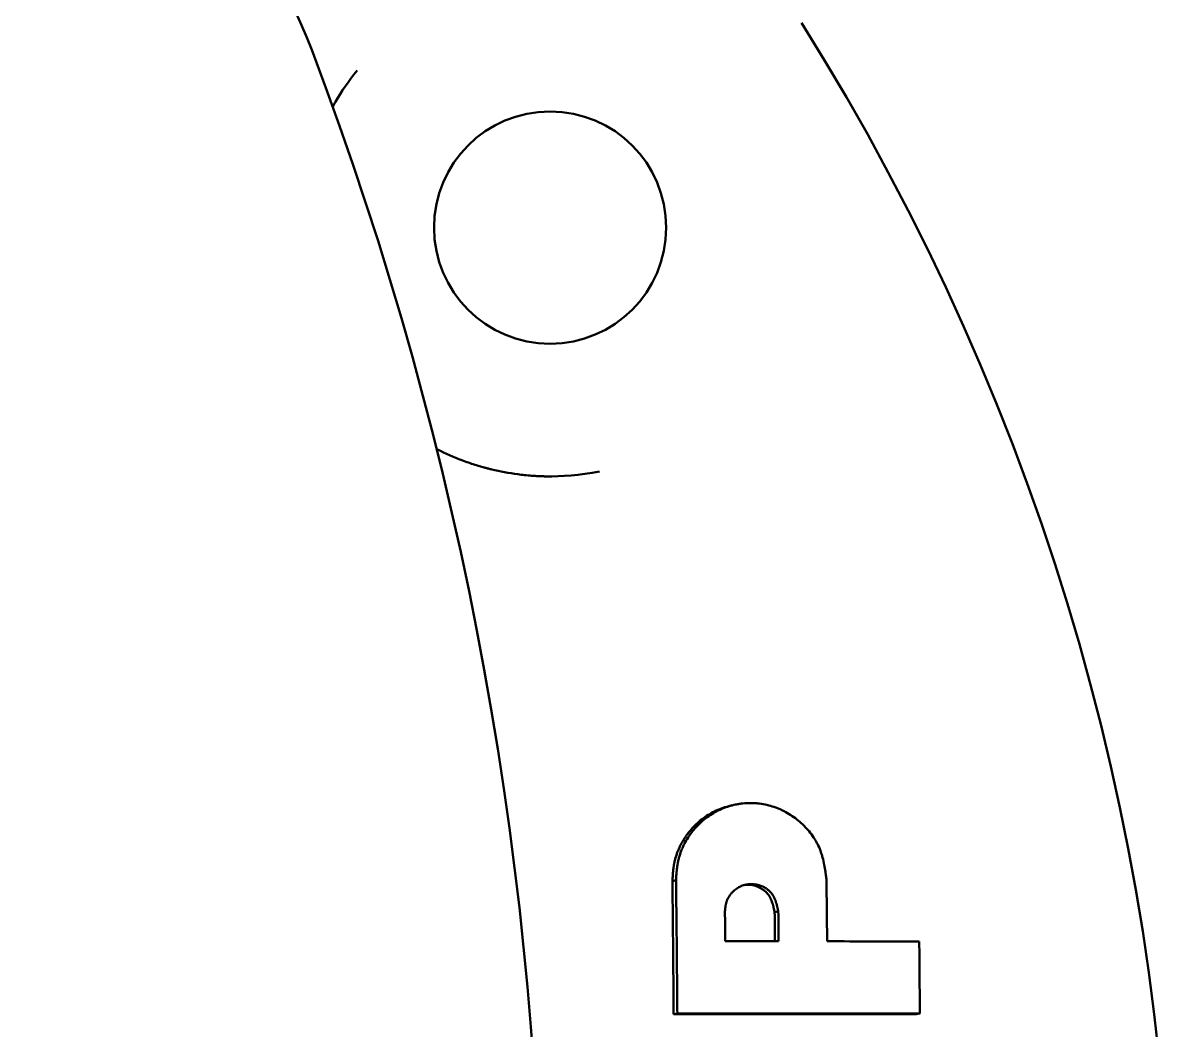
# Model space of a CAD drawing. Header units: millimetres. Extents: x 1510 to 10524, y 7125 to 13164.
# Drawn here: x 7806.03 to 7812.96, y 12893.41 to 12899.49 of the extents above; entities that cross this region are included whole.
import ezdxf

# ---------------------------------------------------------------- set-up
doc = ezdxf.new("R2010")
doc.units = ezdxf.units.MM
doc.header["$LTSCALE"] = 4
doc.layers.add('Visible (ISO)', color=7, linetype='Continuous', lineweight=50)

msp = doc.modelspace()

# ---------------------------------------------------------------- linework, layer by layer
at = {"layer": 'Visible (ISO)'}
for p, q in [((7810.2901, 12894.7634), (7810.3119, 12894.769)), ((7809.9508, 12894.3126), (7809.9727, 12894.3175)), ((7810.5672, 12894.1249), (7810.5893, 12894.1293)), ((7809.9582, 12893.5103), (7809.9805, 12893.5137)), ((7811.4205, 12893.5104), (7811.4428, 12893.5134))]:
    msp.add_line(p, q, dxfattribs=at)
msp.add_circle((7809.2134, 12898.2517), 0.7, dxfattribs=at)
for centre, radius, start, end in [((7804.9708, 12898.2591), 3, 20.77056, 69.22944), ((7798.4634, 12891.7517), 14.5, 327.76905, 32.23095), ((7787.8134, 12891.7517), 21.35, 339.22944, 20.77056)]:
    msp.add_arc(centre, radius, start, end, dxfattribs=at)
for centre, major_axis, ratio, start_param, end_param in [((7797.5511, 12891.6706), (-0.0032, 55.3473), 0.229985, 4.753555, 4.756813), ((7798.0712, 12891.6748), (0.0067, -56.6063), 0.220966, 1.610959, 1.614068), ((7797.672, 12891.6748), (0.008, -56.7017), 0.228031, 1.610884, 1.614064)]:
    msp.add_ellipse(centre, major_axis=major_axis, ratio=ratio, start_param=start_param, end_param=end_param, dxfattribs=at)
for points, knots in [([(7808.0496, 12899.1981), (7807.9973, 12899.1337), (7807.9545, 12899.0703), (7807.9193, 12899.0102), (7807.9136, 12899.0006), (7807.9079, 12898.9904), (7807.9021, 12898.98)], [0, 0, 0, 0, 0.2212304, 0.2212304, 0.2212304, 0.2568113, 0.2568113, 0.2568113, 0.2568113]), ([(7808.5292, 12896.9169), (7808.5307, 12896.9161), (7808.5355, 12896.9137), (7808.5418, 12896.9105), (7808.5466, 12896.9081), (7808.5498, 12896.9065), (7808.5515, 12896.9057), (7808.6001, 12896.8818), (7808.6495, 12896.8607), (7808.7268, 12896.8326), (7808.7532, 12896.8238), (7808.7934, 12896.8116), (7808.8138, 12896.8058), (7808.8378, 12896.7995), (7808.8499, 12896.7964), (7808.8551, 12896.7951), (7808.8586, 12896.7943), (7808.8605, 12896.7938), (7808.9117, 12896.7815), (7808.9637, 12896.7716), (7809.0451, 12896.7609), (7809.0728, 12896.7581), (7809.1151, 12896.7549), (7809.1365, 12896.7536), (7809.1617, 12896.7526), (7809.1744, 12896.7522), (7809.1808, 12896.7521), (7809.1835, 12896.752), (7809.1854, 12896.752), (7809.1864, 12896.752), (7809.2829, 12896.7503), (7809.3919, 12896.7575), (7809.5107, 12896.7815)], [0.6152619, 0.6152619, 0.6152619, 0.6152619, 0.6171875, 0.6210937, 0.6230469, 0.6230469, 0.625, 0.625, 0.6875, 0.6875, 0.71875, 0.71875, 0.734375, 0.7421875, 0.7460937, 0.7480469, 0.7480469, 0.75, 0.75, 0.8125, 0.8125, 0.84375, 0.84375, 0.859375, 0.8671875, 0.8710937, 0.8730469, 0.8740234, 0.8740234, 0.875, 0.875, 1, 1, 1, 1]), ([(7809.9727, 12894.3175), (7809.9738, 12894.337), (7809.9748, 12894.3522), (7809.9756, 12894.3629), (7809.9757, 12894.3632), (7809.9757, 12894.3639), (7809.9758, 12894.3645), (7809.9758, 12894.365), (7809.9759, 12894.3655), (7809.9759, 12894.366), (7809.976, 12894.367), (7809.9761, 12894.3681), (7809.9762, 12894.3691), (7809.9763, 12894.3711), (7809.9765, 12894.3731), (7809.9767, 12894.3751), (7809.9771, 12894.379), (7809.9775, 12894.3829), (7809.9779, 12894.3866), (7809.9788, 12894.3941), (7809.9797, 12894.4012), (7809.9807, 12894.4079), (7809.9809, 12894.4087), (7809.981, 12894.4097), (7809.9812, 12894.4107), (7809.9813, 12894.4116), (7809.9815, 12894.4125), (7809.9816, 12894.4134), (7809.982, 12894.4153), (7809.9823, 12894.4171), (7809.9826, 12894.419), (7809.9833, 12894.4227), (7809.984, 12894.4264), (7809.9848, 12894.43), (7809.9864, 12894.4374), (7809.9881, 12894.4447), (7809.9901, 12894.452), (7809.994, 12894.4665), (7809.9987, 12894.4808), (7810.0043, 12894.495), (7810.0057, 12894.4986), (7810.0071, 12894.502), (7810.0085, 12894.5054), (7810.01, 12894.5089), (7810.0115, 12894.5123), (7810.013, 12894.5157), (7810.0161, 12894.5226), (7810.0194, 12894.5293), (7810.0228, 12894.5361), (7810.0297, 12894.5495), (7810.0373, 12894.5627), (7810.0457, 12894.5756), (7810.0478, 12894.5788), (7810.0498, 12894.5819), (7810.0519, 12894.585), (7810.0541, 12894.5881), (7810.0562, 12894.5912), (7810.0584, 12894.5943), (7810.0628, 12894.6004), (7810.0673, 12894.6064), (7810.072, 12894.6122), (7810.0813, 12894.624), (7810.0912, 12894.6353), (7810.1016, 12894.6462), (7810.1121, 12894.657), (7810.1229, 12894.6672), (7810.1342, 12894.6769), (7810.1455, 12894.6865), (7810.1573, 12894.6956), (7810.1695, 12894.7041), (7810.1818, 12894.7126), (7810.1943, 12894.7204), (7810.2072, 12894.7275), (7810.2202, 12894.7347), (7810.2335, 12894.7412), (7810.2473, 12894.7471), (7810.2542, 12894.75), (7810.261, 12894.7527), (7810.2679, 12894.7553), (7810.2748, 12894.7579), (7810.2818, 12894.7602), (7810.2889, 12894.7625), (7810.303, 12894.7669), (7810.3174, 12894.7706), (7810.3321, 12894.7736), (7810.3394, 12894.7751), (7810.3467, 12894.7764), (7810.354, 12894.7776), (7810.3613, 12894.7787), (7810.3686, 12894.7796), (7810.376, 12894.7804), (7810.3908, 12894.7819), (7810.4056, 12894.7826), (7810.4206, 12894.7826), (7810.4281, 12894.7826), (7810.4355, 12894.7824), (7810.4429, 12894.7821), (7810.4503, 12894.7817), (7810.4577, 12894.7811), (7810.4651, 12894.7804), (7810.4799, 12894.7789), (7810.4946, 12894.7767), (7810.5094, 12894.7737), (7810.5241, 12894.7707), (7810.5384, 12894.767), (7810.5527, 12894.7626), (7810.5669, 12894.7582), (7810.5809, 12894.7531), (7810.5947, 12894.7473), (7810.6016, 12894.7443), (7810.6083, 12894.7413), (7810.615, 12894.738), (7810.6217, 12894.7348), (7810.6284, 12894.7314), (7810.6349, 12894.7278), (7810.6481, 12894.7206), (7810.6609, 12894.7128), (7810.6735, 12894.7043), (7810.6861, 12894.6957), (7810.6981, 12894.6867), (7810.7098, 12894.6771), (7810.7214, 12894.6674), (7810.7327, 12894.6572), (7810.7435, 12894.6464), (7810.7462, 12894.6437), (7810.749, 12894.6409), (7810.7517, 12894.6381), (7810.7543, 12894.6353), (7810.757, 12894.6325), (7810.7596, 12894.6296), (7810.7647, 12894.6239), (7810.7698, 12894.6181), (7810.7746, 12894.6123), (7810.7843, 12894.6005), (7810.7933, 12894.5884), (7810.8016, 12894.5759), (7810.8027, 12894.5743), (7810.8038, 12894.5726), (7810.8048, 12894.571), (7810.8059, 12894.5694), (7810.8069, 12894.5678), (7810.8079, 12894.5661), (7810.81, 12894.5628), (7810.812, 12894.5596), (7810.8139, 12894.5563), (7810.8178, 12894.5497), (7810.8215, 12894.543), (7810.825, 12894.5363), (7810.8319, 12894.5229), (7810.8379, 12894.5093), (7810.8431, 12894.4955), (7810.8434, 12894.4946), (7810.8437, 12894.4939), (7810.844, 12894.4931), (7810.8443, 12894.4923), (7810.8445, 12894.4915), (7810.8448, 12894.4907), (7810.8454, 12894.4892), (7810.846, 12894.4875), (7810.8465, 12894.4859), (7810.8476, 12894.4827), (7810.8487, 12894.4794), (7810.8498, 12894.476), (7810.852, 12894.4693), (7810.854, 12894.4622), (7810.856, 12894.455), (7810.8599, 12894.4404), (7810.8634, 12894.4248), (7810.8665, 12894.4081), (7810.8666, 12894.4076), (7810.8666, 12894.4073), (7810.8667, 12894.4069), (7810.8668, 12894.4065), (7810.8669, 12894.4061), (7810.867, 12894.4056), (7810.8671, 12894.4048), (7810.8673, 12894.404), (7810.8674, 12894.4031), (7810.8677, 12894.4014), (7810.868, 12894.3997), (7810.8683, 12894.3979), (7810.869, 12894.3944), (7810.8696, 12894.3908), (7810.8702, 12894.387), (7810.8714, 12894.3795), (7810.8726, 12894.3714), (7810.8739, 12894.3629), (7810.874, 12894.3619), (7810.874, 12894.3619), (7810.8741, 12894.3613), (7810.8742, 12894.3607), (7810.8743, 12894.3601), (7810.8743, 12894.3595), (7810.8745, 12894.3582), (7810.8747, 12894.3568), (7810.8749, 12894.3554), (7810.8753, 12894.3524), (7810.8758, 12894.349), (7810.8763, 12894.3452), (7810.8773, 12894.3376), (7810.8785, 12894.3283), (7810.88, 12894.3173)], [0, 0, 0, 0, 0.03125, 0.03125, 0.03125, 0.032227, 0.032227, 0.032227, 0.033203, 0.033203, 0.033203, 0.035156, 0.035156, 0.035156, 0.039062, 0.039062, 0.039062, 0.046875, 0.046875, 0.046875, 0.0625, 0.0625, 0.0625, 0.064453, 0.064453, 0.064453, 0.066406, 0.066406, 0.066406, 0.070312, 0.070312, 0.070312, 0.078125, 0.078125, 0.078125, 0.09375, 0.09375, 0.09375, 0.125, 0.125, 0.125, 0.132812, 0.132812, 0.132812, 0.140625, 0.140625, 0.140625, 0.15625, 0.15625, 0.15625, 0.1875, 0.1875, 0.1875, 0.195312, 0.195312, 0.195312, 0.203125, 0.203125, 0.203125, 0.21875, 0.21875, 0.21875, 0.25, 0.25, 0.25, 0.28125, 0.28125, 0.28125, 0.3125, 0.3125, 0.3125, 0.34375, 0.34375, 0.34375, 0.375, 0.375, 0.375, 0.390625, 0.390625, 0.390625, 0.40625, 0.40625, 0.40625, 0.4375, 0.4375, 0.4375, 0.453125, 0.453125, 0.453125, 0.46875, 0.46875, 0.46875, 0.5, 0.5, 0.5, 0.515625, 0.515625, 0.515625, 0.53125, 0.53125, 0.53125, 0.5625, 0.5625, 0.5625, 0.59375, 0.59375, 0.59375, 0.625, 0.625, 0.625, 0.640625, 0.640625, 0.640625, 0.65625, 0.65625, 0.65625, 0.6875, 0.6875, 0.6875, 0.71875, 0.71875, 0.71875, 0.75, 0.75, 0.75, 0.757812, 0.757812, 0.757812, 0.765625, 0.765625, 0.765625, 0.78125, 0.78125, 0.78125, 0.8125, 0.8125, 0.8125, 0.816406, 0.816406, 0.816406, 0.820313, 0.820313, 0.820313, 0.828125, 0.828125, 0.828125, 0.84375, 0.84375, 0.84375, 0.875, 0.875, 0.875, 0.876953, 0.876953, 0.876953, 0.878906, 0.878906, 0.878906, 0.882812, 0.882812, 0.882812, 0.890625, 0.890625, 0.890625, 0.90625, 0.90625, 0.90625, 0.9375, 0.9375, 0.9375, 0.938477, 0.938477, 0.938477, 0.939453, 0.939453, 0.939453, 0.941406, 0.941406, 0.941406, 0.945312, 0.945312, 0.945312, 0.953125, 0.953125, 0.953125, 0.96875, 0.96875, 0.96875, 0.970703, 0.970703, 0.970703, 0.972656, 0.972656, 0.972656, 0.976562, 0.976562, 0.976562, 0.984375, 0.984375, 0.984375, 1, 1, 1, 1]), ([(7809.9508, 12894.3126), (7809.9513, 12894.3224), (7809.9518, 12894.331), (7809.9523, 12894.3386), (7809.9526, 12894.3428), (7809.9529, 12894.3466), (7809.9531, 12894.3501), (7809.9533, 12894.3525), (7809.9535, 12894.3547), (7809.9536, 12894.3568), (7809.9537, 12894.3572), (7809.9537, 12894.3573), (7809.9537, 12894.3579), (7809.9537, 12894.3583), (7809.9538, 12894.359), (7809.9538, 12894.3595), (7809.9539, 12894.36), (7809.9539, 12894.3605), (7809.954, 12894.361), (7809.9541, 12894.3621), (7809.9541, 12894.3631), (7809.9542, 12894.3641), (7809.9544, 12894.3664), (7809.9546, 12894.3684), (7809.9548, 12894.3701), (7809.9552, 12894.3743), (7809.9555, 12894.3773), (7809.956, 12894.3816), (7809.9564, 12894.3854), (7809.9569, 12894.389), (7809.9573, 12894.3925), (7809.9576, 12894.3943), (7809.9578, 12894.396), (7809.9581, 12894.3978), (7809.9583, 12894.3995), (7809.9585, 12894.401), (7809.9588, 12894.4028), (7809.959, 12894.4037), (7809.9591, 12894.4047), (7809.9593, 12894.4056), (7809.9594, 12894.4065), (7809.9596, 12894.4075), (7809.9597, 12894.4084), (7809.96, 12894.4103), (7809.9604, 12894.4121), (7809.9607, 12894.4139), (7809.9614, 12894.4177), (7809.9621, 12894.4214), (7809.9629, 12894.4249), (7809.9645, 12894.4323), (7809.9661, 12894.4394), (7809.9682, 12894.4468), (7809.9701, 12894.4541), (7809.9723, 12894.4613), (7809.9747, 12894.4684), (7809.977, 12894.4756), (7809.9797, 12894.4829), (7809.9824, 12894.4898), (7809.9838, 12894.4933), (7809.9852, 12894.4967), (7809.9866, 12894.5002), (7809.9881, 12894.5036), (7809.9896, 12894.5071), (7809.9911, 12894.5105), (7809.9942, 12894.5173), (7809.9975, 12894.5241), (7810.0009, 12894.5308), (7810.0044, 12894.5375), (7810.008, 12894.5441), (7810.0119, 12894.5507), (7810.0157, 12894.5573), (7810.0198, 12894.5639), (7810.0238, 12894.5703), (7810.0259, 12894.5735), (7810.028, 12894.5765), (7810.0301, 12894.5797), (7810.0322, 12894.5828), (7810.0344, 12894.5858), (7810.0366, 12894.5889), (7810.0409, 12894.595), (7810.0454, 12894.601), (7810.0501, 12894.6069), (7810.0594, 12894.6186), (7810.0694, 12894.6299), (7810.0798, 12894.6408), (7810.0903, 12894.6516), (7810.1011, 12894.6618), (7810.1124, 12894.6714), (7810.1238, 12894.6811), (7810.1355, 12894.6902), (7810.1477, 12894.6986), (7810.1599, 12894.707), (7810.1724, 12894.7148), (7810.1854, 12894.722), (7810.1984, 12894.7292), (7810.2119, 12894.7358), (7810.2255, 12894.7416), (7810.2323, 12894.7445), (7810.2391, 12894.7472), (7810.2461, 12894.7498), (7810.253, 12894.7523), (7810.26, 12894.7547), (7810.2671, 12894.7569), (7810.2747, 12894.7593), (7810.2823, 12894.7614), (7810.2901, 12894.7634)], [0, 0, 0, 0, 0.015625, 0.015625, 0.015625, 0.024318, 0.024318, 0.024318, 0.0301692, 0.0301692, 0.0301692, 0.03125, 0.03125, 0.03125, 0.0318983, 0.0318983, 0.0318983, 0.032587, 0.032587, 0.032587, 0.0341051, 0.0341051, 0.0341051, 0.0378479, 0.0378479, 0.0378479, 0.0468724, 0.0468724, 0.0468724, 0.0546875, 0.0546875, 0.0546875, 0.0585938, 0.0585938, 0.0585938, 0.0625, 0.0625, 0.0625, 0.06427, 0.06427, 0.06427, 0.0660799, 0.0660799, 0.0660799, 0.0698135, 0.0698135, 0.0698135, 0.0776573, 0.0776573, 0.0776573, 0.0937494, 0.0937494, 0.0937494, 0.109375, 0.109375, 0.109375, 0.125, 0.125, 0.125, 0.1328925, 0.1328925, 0.1328925, 0.1406956, 0.1406956, 0.1406956, 0.15625, 0.15625, 0.15625, 0.171875, 0.171875, 0.171875, 0.1875, 0.1875, 0.1875, 0.1954373, 0.1954373, 0.1954373, 0.2033122, 0.2033122, 0.2033122, 0.2189303, 0.2189303, 0.2189303, 0.25, 0.25, 0.25, 0.2811656, 0.2811656, 0.2811656, 0.3125062, 0.3125062, 0.3125062, 0.3438216, 0.3438216, 0.3438216, 0.375, 0.375, 0.375, 0.3907541, 0.3907541, 0.3907541, 0.4064088, 0.4064088, 0.4064088, 0.4231158, 0.4231158, 0.4231158, 0.4231158]), ([(7809.9582, 12893.5103), (7809.9572, 12893.6439), (7809.9561, 12893.7773), (7809.9536, 12894.0451), (7809.9522, 12894.179), (7809.9508, 12894.3126)], [-0.8022868, -0.8022868, -0.8022868, -0.8022868, -0.4014753, -0.4014753, 0, 0, 0, 0]), ([(7809.9805, 12893.5137), (7809.9794, 12893.6476), (7809.9782, 12893.7814), (7809.9756, 12894.0494), (7809.9742, 12894.1835), (7809.9727, 12894.3175)], [-0.8045485, -0.8045485, -0.8045485, -0.8045485, -0.402727, -0.402727, 0, 0, 0, 0]), ([(7810.2674, 12894.1293), (7810.268, 12894.1363), (7810.2686, 12894.1425), (7810.2692, 12894.1478), (7810.2695, 12894.1504), (7810.2698, 12894.1529), (7810.2701, 12894.1551), (7810.2702, 12894.1562), (7810.2704, 12894.1572), (7810.2705, 12894.1582), (7810.2706, 12894.1587), (7810.2706, 12894.1592), (7810.2707, 12894.1597), (7810.2708, 12894.1602), (7810.2708, 12894.1603), (7810.2709, 12894.1611), (7810.2709, 12894.1613), (7810.271, 12894.1618), (7810.2711, 12894.1621), (7810.2711, 12894.1625), (7810.2712, 12894.1628), (7810.2713, 12894.1632), (7810.2714, 12894.1639), (7810.2715, 12894.1646), (7810.2716, 12894.1653), (7810.2719, 12894.1669), (7810.2721, 12894.1682), (7810.2724, 12894.1694), (7810.273, 12894.1723), (7810.2734, 12894.1743), (7810.2741, 12894.1773), (7810.2748, 12894.1799), (7810.2754, 12894.1823), (7810.2762, 12894.1847), (7810.2769, 12894.1871), (7810.2776, 12894.1893), (7810.2785, 12894.1917), (7810.2789, 12894.1929), (7810.2794, 12894.1942), (7810.2799, 12894.1954), (7810.2804, 12894.1966), (7810.2809, 12894.1978), (7810.2814, 12894.199), (7810.2824, 12894.2014), (7810.2835, 12894.2038), (7810.2847, 12894.2062), (7810.2871, 12894.2109), (7810.2898, 12894.2157), (7810.2926, 12894.2202), (7810.2941, 12894.2225), (7810.2955, 12894.2246), (7810.2971, 12894.2268), (7810.2986, 12894.229), (7810.3002, 12894.2311), (7810.3019, 12894.2332), (7810.3052, 12894.2374), (7810.3088, 12894.2415), (7810.3125, 12894.2454), (7810.3277, 12894.2611), (7810.3452, 12894.2733), (7810.3647, 12894.2816), (7810.3744, 12894.2858), (7810.3844, 12894.289), (7810.3946, 12894.2911), (7810.4049, 12894.2932), (7810.4154, 12894.2943), (7810.426, 12894.2944), (7810.4474, 12894.2945), (7810.4684, 12894.2903), (7810.4886, 12894.2819), (7810.4987, 12894.2777), (7810.508, 12894.2727), (7810.5171, 12894.2666), (7810.5216, 12894.2636), (7810.526, 12894.2603), (7810.53, 12894.2569), (7810.534, 12894.2535), (7810.5378, 12894.2499), (7810.5414, 12894.2462), (7810.5449, 12894.2424), (7810.5482, 12894.2385), (7810.5513, 12894.2343), (7810.5529, 12894.2322), (7810.5544, 12894.2301), (7810.5558, 12894.2279), (7810.5565, 12894.2268), (7810.5572, 12894.2257), (7810.5579, 12894.2246), (7810.5586, 12894.2234), (7810.5593, 12894.2222), (7810.5599, 12894.2211), (7810.5602, 12894.2206), (7810.5605, 12894.2201), (7810.5608, 12894.2196), (7810.5611, 12894.219), (7810.5614, 12894.2185), (7810.5617, 12894.2179), (7810.5622, 12894.2169), (7810.5628, 12894.2158), (7810.5634, 12894.2146), (7810.5645, 12894.2124), (7810.5657, 12894.21), (7810.5667, 12894.2077), (7810.5678, 12894.2053), (7810.5688, 12894.2029), (7810.5699, 12894.2003), (7810.5704, 12894.1991), (7810.5709, 12894.1978), (7810.5714, 12894.1965), (7810.5716, 12894.1958), (7810.5719, 12894.1952), (7810.5721, 12894.1945), (7810.5723, 12894.1939), (7810.5726, 12894.1931), (7810.5728, 12894.1925), (7810.573, 12894.1919), (7810.5732, 12894.1914), (7810.5734, 12894.1908), (7810.5736, 12894.1903), (7810.5738, 12894.1897), (7810.574, 12894.1891), (7810.5744, 12894.188), (7810.5748, 12894.1868), (7810.5752, 12894.1856), (7810.576, 12894.1832), (7810.5768, 12894.1806), (7810.5775, 12894.1781), (7810.5783, 12894.1755), (7810.579, 12894.1729), (7810.5798, 12894.1701), (7810.5801, 12894.1687), (7810.5805, 12894.1673), (7810.5809, 12894.1659), (7810.5811, 12894.1651), (7810.5812, 12894.1644), (7810.5814, 12894.1637), (7810.5815, 12894.1633), (7810.5816, 12894.163), (7810.5817, 12894.1626), (7810.5818, 12894.1622), (7810.5819, 12894.1617), (7810.582, 12894.1615), (7810.5821, 12894.1608), (7810.5822, 12894.1607), (7810.5823, 12894.1602), (7810.5824, 12894.1598), (7810.5825, 12894.1593), (7810.5827, 12894.1588), (7810.5829, 12894.1579), (7810.5831, 12894.1569), (7810.5834, 12894.1557), (7810.5839, 12894.1537), (7810.5844, 12894.1512), (7810.5851, 12894.1484), (7810.5863, 12894.1429), (7810.5878, 12894.1359), (7810.5893, 12894.1293)], [0, 0, 0, 0, 0.03125, 0.03125, 0.03125, 0.046875, 0.046875, 0.046875, 0.054687, 0.054687, 0.054687, 0.058594, 0.058594, 0.058594, 0.0625, 0.0625, 0.0625, 0.063752, 0.063752, 0.063752, 0.065084, 0.065084, 0.065084, 0.068034, 0.068034, 0.068034, 0.07542, 0.07542, 0.07542, 0.093744, 0.093744, 0.093744, 0.109375, 0.109375, 0.109375, 0.125, 0.125, 0.125, 0.132426, 0.132426, 0.132426, 0.140267, 0.140267, 0.140267, 0.156249, 0.156249, 0.156249, 0.1875, 0.1875, 0.1875, 0.203333, 0.203333, 0.203333, 0.218947, 0.218947, 0.218947, 0.25, 0.25, 0.25, 0.375, 0.375, 0.375, 0.437599, 0.437599, 0.437599, 0.5, 0.5, 0.5, 0.625, 0.625, 0.625, 0.6875, 0.6875, 0.6875, 0.718522, 0.718522, 0.718522, 0.75, 0.75, 0.75, 0.78125, 0.78125, 0.78125, 0.796875, 0.796875, 0.796875, 0.804687, 0.804687, 0.804687, 0.8125, 0.8125, 0.8125, 0.816685, 0.816685, 0.816685, 0.82071, 0.82071, 0.82071, 0.828467, 0.828467, 0.828467, 0.84375, 0.84375, 0.84375, 0.859375, 0.859375, 0.859375, 0.867188, 0.867188, 0.867188, 0.871094, 0.871094, 0.871094, 0.875, 0.875, 0.875, 0.879473, 0.879473, 0.879473, 0.883593, 0.883593, 0.883593, 0.891275, 0.891275, 0.891275, 0.90625, 0.90625, 0.90625, 0.921875, 0.921875, 0.921875, 0.929687, 0.929687, 0.929687, 0.933594, 0.933594, 0.933594, 0.935547, 0.935547, 0.935547, 0.9375, 0.9375, 0.9375, 0.943518, 0.943518, 0.943518, 0.948527, 0.948527, 0.948527, 0.957095, 0.957095, 0.957095, 0.971761, 0.971761, 0.971761, 1, 1, 1, 1]), ([(7810.383, 12894.2882), (7810.3899, 12894.2892), (7810.3969, 12894.2897), (7810.404, 12894.2897), (7810.4254, 12894.2898), (7810.4463, 12894.2857), (7810.4666, 12894.2772), (7810.4768, 12894.273), (7810.4862, 12894.268), (7810.4951, 12894.262), (7810.4995, 12894.259), (7810.5039, 12894.2557), (7810.5079, 12894.2523), (7810.512, 12894.2489), (7810.5158, 12894.2454), (7810.5194, 12894.2416), (7810.5265, 12894.2341), (7810.5326, 12894.2258), (7810.5379, 12894.2166), (7810.5382, 12894.2161), (7810.5385, 12894.2156), (7810.5387, 12894.2151), (7810.539, 12894.2145), (7810.5393, 12894.214), (7810.5396, 12894.2134), (7810.5402, 12894.2124), (7810.5408, 12894.2113), (7810.5414, 12894.2101), (7810.5425, 12894.2079), (7810.5436, 12894.2056), (7810.5447, 12894.2032), (7810.5468, 12894.1985), (7810.5489, 12894.1934), (7810.5508, 12894.1881), (7810.551, 12894.1874), (7810.5512, 12894.187), (7810.5514, 12894.1864), (7810.5516, 12894.1858), (7810.5518, 12894.1853), (7810.5519, 12894.1847), (7810.5523, 12894.1835), (7810.5527, 12894.1824), (7810.5531, 12894.1812), (7810.5539, 12894.1788), (7810.5547, 12894.1763), (7810.5554, 12894.1737), (7810.557, 12894.1685), (7810.5585, 12894.163), (7810.5599, 12894.1571), (7810.5601, 12894.1564), (7810.5601, 12894.1562), (7810.5602, 12894.1558), (7810.5604, 12894.1553), (7810.5605, 12894.1549), (7810.5606, 12894.1544), (7810.5608, 12894.1534), (7810.5611, 12894.1524), (7810.5613, 12894.1513), (7810.5618, 12894.1491), (7810.5624, 12894.1467), (7810.563, 12894.144), (7810.5642, 12894.1386), (7810.5656, 12894.1323), (7810.5672, 12894.1249)], [0.4584459, 0.4584459, 0.4584459, 0.4584459, 0.5, 0.5, 0.5, 0.625, 0.625, 0.625, 0.6875, 0.6875, 0.6875, 0.71875, 0.71875, 0.71875, 0.75, 0.75, 0.75, 0.8125, 0.8125, 0.8125, 0.8164062, 0.8164062, 0.8164062, 0.8203125, 0.8203125, 0.8203125, 0.828125, 0.828125, 0.828125, 0.84375, 0.84375, 0.84375, 0.875, 0.875, 0.875, 0.8789062, 0.8789062, 0.8789062, 0.8828125, 0.8828125, 0.8828125, 0.890625, 0.890625, 0.890625, 0.90625, 0.90625, 0.90625, 0.9375, 0.9375, 0.9375, 0.9414062, 0.9414062, 0.9414062, 0.9453125, 0.9453125, 0.9453125, 0.953125, 0.953125, 0.953125, 0.96875, 0.96875, 0.96875, 1, 1, 1, 1]), ([(7810.88, 12894.3173), (7810.8806, 12894.256), (7810.8812, 12894.1946), (7810.8824, 12894.0718), (7810.883, 12894.0104), (7810.8836, 12893.949)], [-0.3686432, -0.3686432, -0.3686432, -0.3686432, -0.1843216, -0.1843216, 0, 0, 0, 0]), ([(7811.4394, 12893.9489), (7811.44, 12893.8763), (7811.4406, 12893.8038), (7811.4418, 12893.6586), (7811.4423, 12893.586), (7811.4428, 12893.5134)], [-0.4357406, -0.4357406, -0.4357406, -0.4357406, -0.2178703, -0.2178703, 0, 0, 0, 0])]:
    msp.add_open_spline(points, degree=3, knots=knots, dxfattribs=at)
for points in [[(7810.591, 12893.9491), (7810.4824, 12893.9491), (7810.3751, 12893.9491), (7810.2692, 12893.9492)], [(7810.8836, 12893.949), (7811.0649, 12893.949), (7811.2502, 12893.9489), (7811.4394, 12893.9489)], [(7811.4205, 12893.5104), (7810.9046, 12893.5104), (7810.4172, 12893.5104), (7809.9582, 12893.5103)], [(7811.4428, 12893.5134), (7810.9269, 12893.5135), (7810.4394, 12893.5136), (7809.9805, 12893.5137)]]:
    msp.add_open_spline(points, degree=3, dxfattribs=at)

doc.saveas('drawing.dxf')
